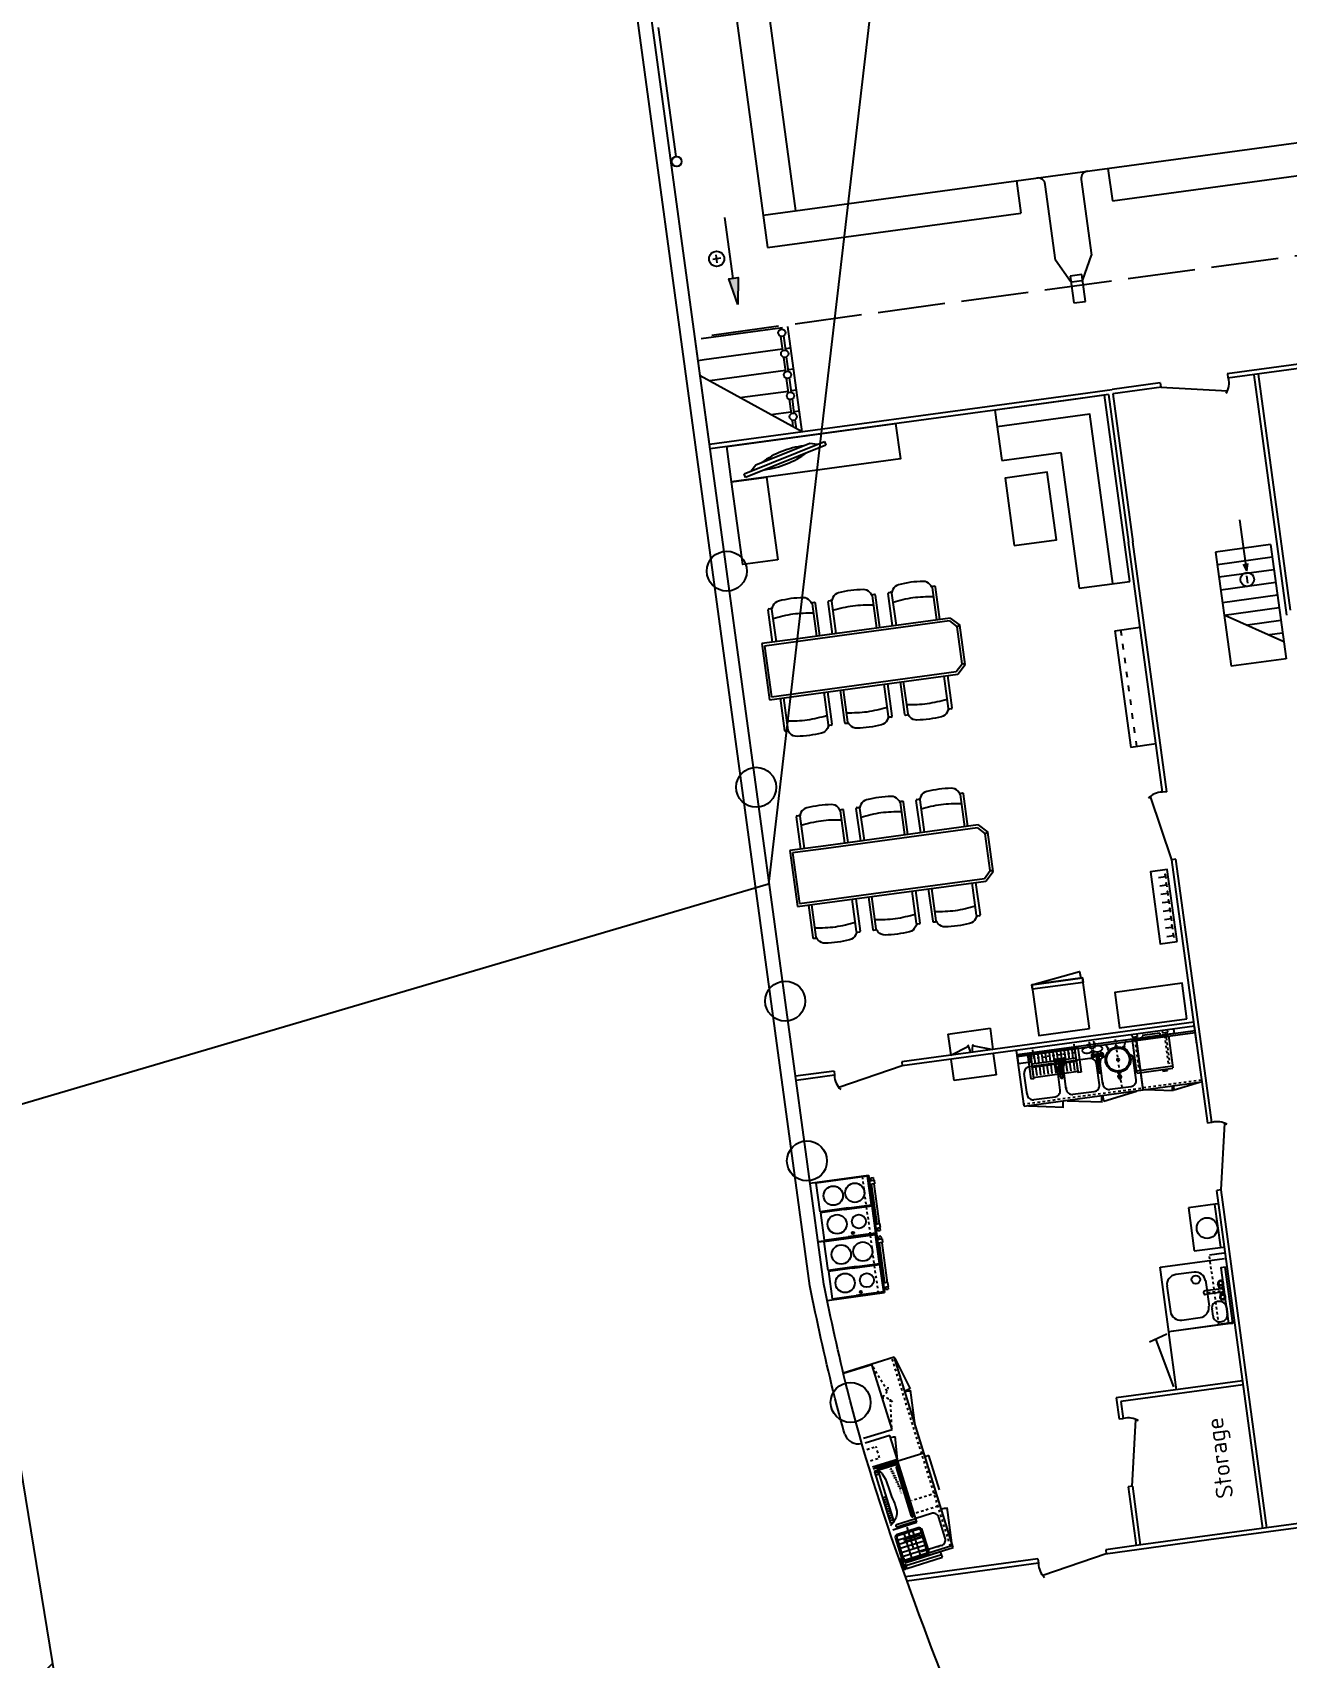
# Model space of a CAD drawing. Header units: metres. Extents: x 267365 to 277461, y 2088854 to 2108025.
# Drawn here: x 272932 to 272981.3, y 2094560 to 2094623.9 of the extents above; entities that cross this region are included whole.
import ezdxf

# ---------------------------------------------------------------- set-up
doc = ezdxf.new("R2010")
doc.units = ezdxf.units.M
for name, pattern in [('ACAD_ISO02W100', [15, 12, -3]), ('ACAD_ISO03W100', [30, 12, -18]), ('CENTER2', [28.575, 19.05, -3.175, 3.175, -3.175]), ('CONTINOUS', [2, 1, 1]), ('CONTINUA', [0]), ('DASHDOT', [25.4, 12.7, -6.35, 0, -6.35]), ('DASHED', [0.75, 0.5, -0.25]), ('HIDDEN', [9.525, 6.35, -3.175])]:
    doc.linetypes.add(name, pattern=pattern)
for name, color, linetype in [('BOAT', 30, 'Continuous'), ('PORT', 5, 'Continuous'), ('village', 3, 'Continuous')]:
    doc.layers.add(name, color=color, linetype=linetype)
doc.styles.get("Standard").update_dxf_attribs({"font": 'calibri.ttf'})

# ---------------------------------------------------------------- blocks, each defined once
blk = doc.blocks.new('A$C08CE7915')
at = {"linetype": 'Continuous', "ltscale": 0.1}
for p, q in [((0.970914, 20.972306), (5.141977, 20.972306)), ((0.970914, 19.177845), (5.141977, 19.177845)), ((0.970914, 17.383383), (5.141977, 17.383383)), ((0.970914, 15.588921), (5.141977, 15.588921)), ((6.621977, 20.972306), (10.793041, 20.972306)), ((6.621977, 19.177845), (10.793041, 19.177845)), ((6.621977, 17.383383), (10.793041, 17.383383)), ((6.621977, 15.588921), (10.793041, 15.588921)), ((0.970914, 13.79446), (5.141977, 13.79446)), ((0.970914, 11.999998), (5.141977, 11.999998)), ((0.970914, 10.205537), (5.141977, 10.205537)), ((0.970914, 8.411075), (5.141977, 8.411075)), ((6.621977, 13.79446), (10.793041, 13.79446)), ((6.621977, 11.999998), (10.793041, 11.999998)), ((6.621977, 10.205537), (10.793041, 10.205537)), ((6.621977, 8.411075), (10.793041, 8.411075)), ((0.970914, 6.616613), (5.141977, 6.616613)), ((0.970914, 4.822152), (5.141977, 4.822152)), ((0.970914, 3.02769), (5.141977, 3.02769)), ((6.621977, 6.616613), (10.793041, 6.616613)), ((6.621977, 4.822152), (10.793041, 4.822152)), ((6.621977, 3.02769), (10.793041, 3.02769))]:
    blk.add_line(p, q, dxfattribs=at)
for points in [[(0.361977, 21.648724), (0.361977, 23.391272), (0.000001, 23.391272), (0.000001, 21.648724)], [(11.961977, 23.999998), (11.961977, 22.519998), (0.361977, 22.519998), (0.361977, 23.999998)], [(11.401977, 1.479998), (11.401977, 22.519998), (0.361977, 22.519998), (0.361977, 1.479998)], [(5.141977, 1.479998), (6.621977, 1.479998), (6.621977, 22.519998), (5.141977, 22.519998)], [(0.361977, 0.608724), (0.361977, 2.351272), (0.000001, 2.351272), (0.000001, 0.608724)], [(11.961977, -0.000002), (11.961977, 1.479998), (0.361977, 1.479998), (0.361977, -0.000002)]]:
    blk.add_lwpolyline(points, close=True, dxfattribs=at)
blk = doc.blocks.new('A$C5B3201C9')
at = {"linetype": 'Continuous', "ltscale": 0.1}
for p, q in [((2.370603, 8.739297), (0.699995, 8.739297)), ((2.571688, 12.469863), (2.571688, 0.669863)), ((4.356257, 8.739297), (2.725932, 8.739297)), ((4.585841, 12.469863), (4.585841, 0.669863)), ((6.404628, 8.739297), (4.774291, 8.739297)), ((6.599995, 12.499998), (6.599995, 0.699998)), ((8.432093, 8.739297), (6.759956, 8.739297)), ((8.614148, 12.469863), (8.614148, 0.669863)), ((10.459558, 8.739297), (8.829222, 8.739297)), ((10.628302, 12.469863), (10.628302, 0.669863)), ((12.499995, 8.739297), (10.835781, 8.739297)), ((2.370603, 4.460699), (0.699995, 4.460699)), ((4.356257, 4.460699), (2.725932, 4.460699)), ((6.404628, 4.460699), (4.774291, 4.460699)), ((8.432093, 4.460699), (6.759956, 4.460699)), ((10.459558, 4.460699), (8.829222, 4.460699)), ((12.499995, 4.460699), (10.835781, 4.460699))]:
    blk.add_line(p, q, dxfattribs=at)
for points in [[(1.499995, -0.000002), (11.699995, -0.000002, 0.414214), (13.199995, 1.499998), (13.199995, 11.699998, 0.414214), (11.699995, 13.199998), (1.499995, 13.199998, 0.414214), (-0.000005, 11.699998), (-0.000005, 1.499998, 0.414214)], [(1.499995, 0.699998), (11.699995, 0.699998, 0.414214), (12.499995, 1.499998), (12.499995, 11.699998, 0.414214), (11.699995, 12.499998), (1.499995, 12.499998, 0.414214), (0.699995, 11.699998), (0.699995, 1.499998, 0.414214)]]:
    blk.add_lwpolyline(points, format="xyb", close=True, dxfattribs=at)
blk = doc.blocks.new('8')
h = blk.add_hatch(color=0)
h.dxf.hatch_style = 1
h.paths.add_polyline_path([(37226, 25356), (37511, 25415), (37511, 25314)])
for points in [[(33745, 20366), (33745, 20342), (33668, 20342)], [(33745, 20318), (33745, 20342), (33668, 20342)]]:
    blk.add_hatch(color=0).paths.add_polyline_path(points)
at = {"color": 0}
for p, q in [((26714, 26009), (35800, 26009)), ((35800, 26009), (84948, 26009)), ((26714, 25858), (35786, 25858)), ((28913, 25441), (28913, 25858)), ((28958, 25441), (28958, 25858)), ((35740, 25858), (35740, 21930)), ((35782, 24858), (36526, 25858)), ((35786, 25858), (76112, 25858)), ((35786, 25858), (36920, 25858)), ((35786, 25858), (35786, 21930)), ((36461, 25764), (36461, 24946)), ((36691, 25858), (36691, 25794)), ((36691, 25794), (36691, 24945)), ((36920, 25794), (36920, 24914)), ((38885, 25799), (40278, 25799)), ((30754, 25591), (30754, 23556)), ((31360, 25591), (30754, 25591)), ((31360, 25203), (31360, 25591)), ((32989, 25591), (32989, 23556)), ((33595, 25591), (32989, 25591)), ((33595, 25203), (33595, 25591)), ((23444, 23981), (23444, 25403)), ((23489, 23981), (23489, 25413)), ((28914, 24712), (28778, 25414)), ((28958, 25441), (28913, 25441)), ((30395, 25464), (30395, 25446)), ((30754, 25474), (30404, 25474)), ((30404, 25437), (30754, 25437)), ((30784, 25566), (30784, 23568)), ((31331, 25566), (30784, 25566)), ((31331, 25203), (31331, 25566)), ((31360, 25474), (31710, 25474)), ((31710, 25437), (31360, 25437)), ((31719, 25464), (31719, 25446)), ((32630, 25464), (32630, 25446)), ((32989, 25474), (32639, 25474)), ((32639, 25437), (32989, 25437)), ((33019, 25566), (33019, 23568)), ((33565, 25566), (33019, 25566)), ((33565, 25203), (33565, 25566)), ((33595, 25474), (33945, 25474)), ((33945, 25437), (33595, 25437)), ((33954, 25464), (33954, 25446)), ((36236, 25469), (36236, 24945)), ((37698, 25515), (37785, 25515)), ((37742, 25471), (37742, 25558)), ((38169, 25372), (37511, 25372)), ((31331, 23568), (31331, 25203)), ((31360, 24806), (31360, 25203)), ((31360, 24760), (31360, 25203)), ((31360, 24806), (31360, 25203)), ((31360, 23556), (31360, 25203)), ((33565, 23568), (33565, 25203)), ((33595, 24806), (33595, 25203)), ((33595, 24760), (33595, 25203)), ((33595, 24806), (33595, 25203)), ((33595, 23556), (33595, 25203)), ((36011, 25166), (36011, 24945)), ((30395, 24972), (30395, 24991)), ((30404, 25000), (30754, 25000)), ((30754, 24963), (30404, 24963)), ((31710, 25000), (31360, 25000)), ((31360, 24963), (31710, 24963)), ((31719, 24972), (31719, 24991)), ((32630, 24972), (32630, 24991)), ((32639, 25000), (32989, 25000)), ((32989, 24963), (32639, 24963)), ((33945, 25000), (33595, 25000)), ((33595, 24963), (33945, 24963)), ((33954, 24972), (33954, 24991)), ((36011, 24914), (36011, 24858)), ((36236, 24914), (36236, 24858)), ((36463, 24914), (36463, 24858)), ((36691, 24914), (36691, 24858)), ((28913, 22824), (28914, 24712)), ((28958, 24710), (28914, 24710)), ((28958, 22824), (28958, 24710)), ((30395, 24817), (30395, 24799)), ((30754, 24826), (30404, 24826)), ((30404, 24790), (30754, 24790)), ((31360, 24826), (31710, 24826)), ((31710, 24790), (31360, 24790)), ((31719, 24817), (31719, 24799)), ((32630, 24817), (32630, 24799)), ((32989, 24826), (32639, 24826)), ((32639, 24790), (32989, 24790)), ((33595, 24826), (33945, 24826)), ((33945, 24790), (33595, 24790)), ((33954, 24817), (33954, 24799)), ((35782, 24858), (36920, 24857)), ((30404, 24352), (30754, 24352)), ((31710, 24352), (31360, 24352)), ((32639, 24352), (32989, 24352)), ((33945, 24352), (33595, 24352)), ((28958, 24180), (29027, 23979)), ((30395, 24325), (30395, 24343)), ((30754, 24316), (30404, 24316)), ((30754, 24178), (30404, 24178)), ((31360, 24316), (31710, 24316)), ((31360, 24178), (31710, 24178)), ((31719, 24325), (31719, 24343)), ((32630, 24325), (32630, 24343)), ((32989, 24316), (32639, 24316)), ((32989, 24178), (32639, 24178)), ((33595, 24316), (33945, 24316)), ((33595, 24178), (33945, 24178)), ((33954, 24325), (33954, 24343)), ((30395, 24169), (30395, 24150)), ((30404, 24141), (30754, 24141)), ((31710, 24141), (31360, 24141)), ((31719, 24169), (31719, 24150)), ((32630, 24169), (32630, 24150)), ((32639, 24141), (32989, 24141)), ((33945, 24141), (33595, 24141)), ((33954, 24169), (33954, 24150)), ((23445, 23251), (23308, 23954)), ((23489, 23981), (23444, 23981)), ((29030, 23934), (28958, 23724)), ((30395, 23676), (30395, 23695)), ((30404, 23704), (30754, 23704)), ((30754, 23667), (30404, 23667)), ((31710, 23704), (31360, 23704)), ((31360, 23667), (31710, 23667)), ((31719, 23676), (31719, 23695)), ((32630, 23676), (32630, 23695)), ((32639, 23704), (32989, 23704)), ((32989, 23667), (32639, 23667)), ((33945, 23704), (33595, 23704)), ((33595, 23667), (33945, 23667)), ((33954, 23676), (33954, 23695)), ((30754, 23556), (30845, 23465)), ((30784, 23568), (30858, 23494)), ((30845, 23465), (30858, 23494)), ((30858, 23494), (31257, 23494)), ((31331, 23568), (31257, 23494)), ((31269, 23465), (31257, 23494)), ((31360, 23556), (31269, 23465)), ((32989, 23556), (33080, 23465)), ((33019, 23568), (33092, 23494)), ((33080, 23465), (33092, 23494)), ((33092, 23494), (33492, 23494)), ((33565, 23568), (33492, 23494)), ((33504, 23465), (33492, 23494)), ((33595, 23556), (33504, 23465)), ((30845, 23465), (31269, 23465)), ((30845, 23465), (31269, 23465)), ((33080, 23465), (33504, 23465)), ((33080, 23465), (33504, 23465)), ((23444, 22140), (23444, 23259)), ((23489, 23249), (23444, 23249)), ((23489, 22869), (23489, 23249)), ((23487, 19712), (23489, 22869)), ((24123, 22920), (23489, 22920)), ((24123, 22875), (23489, 22875)), ((24123, 22875), (24123, 22920)), ((24123, 22876), (24826, 22740)), ((25084, 22920), (24853, 22920)), ((24853, 22875), (24853, 22920)), ((25039, 22875), (24853, 22875)), ((25039, 21553), (25039, 22875)), ((25084, 21553), (25084, 22920)), ((28913, 21553), (28913, 22824)), ((28958, 21553), (28958, 22824)), ((35737, 22782), (35190, 22782)), ((35190, 22782), (35190, 22144)), ((35737, 21597), (35737, 22782)), ((23443, 19758), (23444, 22140)), ((35190, 22144), (33725, 22144)), ((33725, 22144), (33725, 21597)), ((38137, 22221), (37787, 22221)), ((35740, 21930), (35740, 21553)), ((35786, 21930), (35786, 21508)), ((36990, 21794), (37239, 21921)), ((37239, 21921), (38057, 21921)), ((33223, 21827), (31963, 21827)), ((31963, 21553), (31963, 21827)), ((33223, 21827), (33223, 21553)), ((37049, 21790), (36759, 21790)), ((36759, 21790), (36759, 21665)), ((36981, 21674), (36981, 21780)), ((37049, 21665), (37049, 21790)), ((30712, 21552), (31414, 21688)), ((33725, 21597), (35737, 21597)), ((36759, 21665), (37049, 21665)), ((36990, 21661), (37239, 21533)), ((23489, 21553), (27138, 21552)), ((23489, 21507), (27138, 21506)), ((27138, 21506), (27138, 21552)), ((27138, 21506), (27841, 21372)), ((27867, 21508), (27867, 21553)), ((27867, 21508), (28718, 21508)), ((28718, 21553), (30712, 21553)), ((28718, 21508), (30712, 21508)), ((30712, 21508), (30712, 21553)), ((31441, 21553), (34141, 21553)), ((31441, 21508), (31441, 21553)), ((31441, 21508), (34141, 21508)), ((35737, 21553), (34141, 21553)), ((35737, 21508), (34141, 21508)), ((35740, 20981), (35740, 21508)), ((35785, 20988), (35786, 21508)), ((38057, 21533), (37239, 21533)), ((38137, 21233), (37787, 21233)), ((35741, 20988), (35605, 20286)), ((35785, 20988), (35740, 20988)), ((33912, 20644), (32678, 20644)), ((32678, 20051), (32678, 20644)), ((33235, 20644), (32866, 20051)), ((33228, 20051), (33228, 20644)), ((33365, 20051), (33365, 20644)), ((33502, 20051), (33502, 20644)), ((33639, 20051), (33639, 20644)), ((33775, 20051), (33775, 20644)), ((33912, 20051), (33912, 20644)), ((33092, 20051), (33092, 20413)), ((33668, 20342), (33745, 20366)), ((32955, 20051), (32955, 20194)), ((33536, 20348), (33615, 20348)), ((33668, 20342), (34218, 20342)), ((33668, 20342), (33745, 20318)), ((35740, 17325), (35740, 20267)), ((35740, 20259), (35785, 20259)), ((35784, 16368), (35785, 20264)), ((33912, 20051), (32678, 20051)), ((33141, 19979), (35737, 19979)), ((33186, 19933), (35737, 19933))]:
    blk.add_line(p, q, dxfattribs=at)
at = {"color": 0, "ltscale": 0.1}
for p, q in [((25739, 25777), (25792, 25462)), ((26535, 25845), (26535, 25225)), ((26535, 25225), (26535, 25790)), ((26840, 25789), (26545, 25789)), ((26545, 25789), (26545, 25481)), ((26840, 25481), (26840, 25789)), ((26851, 25484), (26851, 25792)), ((26851, 25792), (27159, 25792)), ((27159, 25236), (27159, 25792)), ((27169, 25225), (27169, 25850)), ((27169, 25850), (27169, 25225)), ((27475, 25789), (27180, 25789)), ((27180, 25789), (27180, 25481)), ((27475, 25481), (27475, 25789)), ((27485, 25484), (27485, 25792)), ((27485, 25792), (27793, 25792)), ((27793, 25236), (27793, 25792)), ((27804, 25858), (27804, 25225)), ((24650, 25591), (24076, 25494)), ((24614, 25572), (24617, 25555)), ((24639, 25559), (24636, 25576)), ((24636, 25576), (24639, 25576)), ((24639, 25576), (24642, 25559)), ((24644, 25590), (24651, 25550)), ((24682, 25600), (24728, 25325)), ((24746, 25328), (24700, 25604)), ((25011, 25373), (24965, 25648)), ((25020, 25657), (25073, 25342)), ((23621, 25418), (23589, 25421)), ((23624, 25400), (23595, 25386)), ((23647, 25423), (23676, 25436)), ((23650, 25404), (23682, 25401)), ((24008, 25479), (24053, 25212)), ((24083, 25495), (24090, 25456)), ((24651, 25550), (24090, 25456)), ((24108, 25487), (24111, 25488)), ((24111, 25470), (24108, 25487)), ((24111, 25488), (24114, 25471)), ((24114, 25471), (24111, 25470)), ((24133, 25491), (24136, 25492)), ((24136, 25475), (24133, 25491)), ((24136, 25492), (24139, 25475)), ((24139, 25475), (24136, 25475)), ((24161, 25479), (24158, 25496)), ((24158, 25496), (24161, 25496)), ((24161, 25496), (24164, 25479)), ((24164, 25479), (24161, 25479)), ((24186, 25483), (24184, 25500)), ((24184, 25500), (24186, 25500)), ((24186, 25500), (24189, 25483)), ((24189, 25483), (24186, 25483)), ((24209, 25504), (24211, 25505)), ((24212, 25487), (24209, 25504)), ((24211, 25505), (24214, 25488)), ((24214, 25488), (24212, 25487)), ((24234, 25508), (24237, 25509)), ((24237, 25491), (24234, 25508)), ((24237, 25509), (24239, 25492)), ((24239, 25492), (24237, 25491)), ((24262, 25496), (24259, 25513)), ((24259, 25513), (24262, 25513)), ((24262, 25513), (24265, 25496)), ((24265, 25496), (24262, 25496)), ((24287, 25500), (24284, 25517)), ((24284, 25517), (24287, 25517)), ((24287, 25517), (24290, 25500)), ((24290, 25500), (24287, 25500)), ((24309, 25521), (24312, 25522)), ((24312, 25504), (24309, 25521)), ((24312, 25522), (24315, 25505)), ((24315, 25505), (24312, 25504)), ((24337, 25508), (24335, 25525)), ((24337, 25526), (24340, 25509)), ((24340, 25509), (24337, 25508)), ((24363, 25513), (24360, 25530)), ((24362, 25530), (24365, 25513)), ((24365, 25513), (24363, 25513)), ((24577, 25395), (24580, 25395)), ((24580, 25395), (24585, 25379)), ((24602, 25402), (24604, 25403)), ((24607, 25386), (24602, 25402)), ((24604, 25403), (24609, 25387)), ((24617, 25555), (24614, 25555)), ((24626, 25410), (24629, 25411)), ((24631, 25394), (24626, 25410)), ((24629, 25411), (24634, 25394)), ((24642, 25559), (24639, 25559)), ((24655, 25401), (24650, 25418)), ((24650, 25418), (24653, 25418)), ((25072, 25342), (25791, 25463)), ((26545, 25236), (26545, 25531)), ((26840, 25531), (26840, 25236)), ((26851, 25531), (26851, 25236)), ((27180, 25236), (27180, 25531)), ((27475, 25531), (27475, 25236)), ((27485, 25531), (27485, 25236)), ((24014, 25327), (23786, 25288)), ((23862, 25376), (23891, 25204)), ((23885, 25380), (23914, 25208)), ((24053, 25212), (24728, 25325)), ((24383, 25333), (24386, 25334)), ((24407, 25341), (24410, 25342)), ((24436, 25332), (24431, 25349)), ((24431, 25349), (24434, 25349)), ((24434, 25349), (24439, 25333)), ((24439, 25333), (24436, 25332)), ((24456, 25356), (24458, 25357)), ((24461, 25340), (24456, 25356)), ((24458, 25357), (24463, 25341)), ((24463, 25341), (24461, 25340)), ((24480, 25364), (24482, 25365)), ((24485, 25348), (24480, 25364)), ((24482, 25365), (24488, 25348)), ((24488, 25348), (24485, 25348)), ((24509, 25355), (24504, 25372)), ((24504, 25372), (24507, 25372)), ((24507, 25372), (24512, 25356)), ((24512, 25356), (24509, 25355)), ((24529, 25379), (24531, 25380)), ((24534, 25363), (24529, 25379)), ((24531, 25380), (24536, 25364)), ((24536, 25364), (24534, 25363)), ((24553, 25387), (24556, 25388)), ((24558, 25371), (24553, 25387)), ((24556, 25388), (24561, 25371)), ((24561, 25371), (24558, 25371)), ((24582, 25378), (24577, 25395)), ((24585, 25379), (24582, 25378)), ((24609, 25387), (24607, 25386)), ((24634, 25394), (24631, 25394)), ((24741, 25328), (25011, 25373)), ((24746, 25328), (24992, 25320)), ((27169, 25225), (26535, 25225)), ((26840, 25236), (26545, 25236)), ((26595, 25225), (26595, 25174)), ((26636, 25225), (26595, 25225)), ((26636, 25174), (26636, 25225)), ((26851, 25236), (27159, 25236)), ((27068, 25225), (27109, 25225)), ((27068, 25174), (27068, 25225)), ((27109, 25225), (27109, 25174)), ((27804, 25225), (27169, 25225)), ((27475, 25236), (27180, 25236)), ((27230, 25225), (27230, 25174)), ((27271, 25225), (27230, 25225)), ((27271, 25174), (27271, 25225)), ((27485, 25236), (27793, 25236)), ((27703, 25225), (27744, 25225)), ((27703, 25174), (27703, 25225)), ((27744, 25225), (27744, 25174)), ((23771, 24987), (23733, 25211)), ((24124, 25046), (24095, 25219)), ((26565, 25206), (26595, 25206)), ((26595, 25206), (26565, 25206)), ((26565, 25206), (26565, 25181)), ((26595, 25181), (26565, 25181)), ((26595, 25174), (26636, 25174)), ((26636, 25206), (27068, 25206)), ((27068, 25181), (26636, 25181)), ((27109, 25174), (27068, 25174)), ((27109, 25206), (27139, 25206)), ((27139, 25181), (27109, 25181)), ((27139, 25181), (27139, 25206)), ((27230, 25206), (27200, 25206)), ((27200, 25206), (27200, 25181)), ((27230, 25181), (27200, 25181)), ((27230, 25174), (27271, 25174)), ((27271, 25206), (27703, 25206)), ((27703, 25181), (27271, 25181)), ((27744, 25174), (27703, 25174)), ((27744, 25206), (27772, 25206)), ((27772, 25181), (27744, 25181)), ((27772, 25206), (27772, 25181)), ((23763, 25030), (23766, 25012)), ((23844, 24934), (24072, 24972)), ((28367, 23363), (28367, 23133)), ((28430, 23427), (28658, 23427)), ((28448, 23427), (28430, 23427)), ((28722, 23133), (28722, 23363)), ((28867, 21776), (28867, 23476)), ((28430, 23069), (28658, 23069)), ((28430, 23003), (28658, 23003)), ((28448, 23003), (28430, 23003)), ((28739, 23046), (28564, 23046)), ((28739, 23023), (28564, 23023)), ((28569, 23046), (28743, 23046)), ((28569, 23023), (28743, 23023)), ((28737, 23044), (28729, 23076)), ((28737, 23018), (28729, 22987)), ((28756, 23044), (28765, 23076)), ((28756, 23018), (28765, 22987)), ((28367, 22940), (28367, 22709)), ((28722, 22709), (28722, 22940)), ((28430, 22645), (28658, 22645)), ((28742, 22635), (28567, 22635)), ((28742, 22612), (28567, 22612)), ((28572, 22635), (28746, 22635)), ((28572, 22612), (28746, 22612)), ((28737, 22636), (28729, 22668)), ((28756, 22636), (28765, 22668)), ((28775, 22669), (28789, 22693)), ((28775, 22669), (28789, 22645)), ((28899, 22693), (28825, 22693)), ((28899, 22646), (28825, 22646)), ((28367, 22543), (28367, 22312)), ((28430, 22607), (28658, 22607)), ((28448, 22607), (28430, 22607)), ((28737, 22610), (28729, 22579)), ((28756, 22610), (28765, 22579)), ((28492, 22432), (28482, 22432)), ((28482, 22432), (28482, 22404)), ((28482, 22404), (28492, 22404)), ((28492, 22404), (28492, 22432)), ((28504, 22423), (28521, 22423)), ((28504, 22413), (28521, 22413)), ((28505, 22423), (28522, 22423)), ((28505, 22413), (28522, 22413)), ((28808, 22400), (28815, 22400)), ((28815, 22425), (28809, 22425)), ((28815, 22400), (28815, 22425)), ((25814, 22110), (25814, 21911)), ((26198, 22219), (25923, 22219)), ((26306, 21911), (26306, 22110)), ((28430, 22249), (28658, 22249)), ((28500, 22233), (28500, 21844)), ((28854, 22233), (28503, 22233)), ((28854, 21844), (28854, 22233)), ((25892, 21774), (25812, 21774)), ((26203, 21803), (25923, 21802)), ((26052, 21645), (26052, 21821)), ((26090, 21645), (26090, 21821)), ((28854, 21842), (28503, 21842)), ((25742, 21704), (25742, 21689)), ((25891, 21619), (25810, 21619)), ((25812, 21619), (25892, 21619)), ((26049, 21629), (26008, 21615)), ((26049, 21661), (26016, 21670)), ((26093, 21661), (26146, 21675)), ((26093, 21629), (26146, 21614))]:
    blk.add_line(p, q, dxfattribs=at)
at = {"color": 0, "linetype": 'CONTINUA', "ltscale": 0.1}
for p, q in [((25745, 25778), (25839, 25217)), ((24688, 25588), (24780, 25039)), ((23640, 25397), (23707, 25004)), ((23645, 25398), (23734, 24864)), ((23578, 25387), (23644, 24993)), ((23609, 25392), (23675, 24998)), ((23755, 24863), (23709, 25134)), ((23734, 24864), (25839, 25217)), ((25083, 25090), (25463, 25090)), ((25824, 25211), (25476, 25093)), ((23644, 24993), (23706, 25003)), ((24364, 24926), (24743, 24989)), ((24743, 24989), (24736, 25032)), ((23785, 24872), (24166, 24871)), ((28307, 23430), (28244, 23055)), ((28312, 23476), (28312, 22190)), ((28847, 23476), (28847, 21553)), ((28307, 23012), (28244, 22637)), ((28304, 22261), (28245, 22624)), ((25688, 22290), (25628, 22485)), ((25083, 22267), (25703, 22267)), ((25117, 22290), (25643, 22410)), ((25710, 22266), (25699, 22266)), ((25710, 21573), (25710, 22266)), ((25710, 21568), (25710, 22265)), ((25710, 22265), (26408, 22265)), ((26408, 22265), (26408, 21567)), ((28312, 22164), (28263, 21872)), ((28312, 22190), (28859, 22190)), ((28312, 22190), (28312, 21553)), ((28867, 22190), (28317, 22190)), ((28888, 22120), (28852, 22120)), ((28853, 22120), (28853, 21928)), ((28866, 21929), (28866, 22120)), ((28867, 22097), (28867, 21553)), ((28889, 21931), (28889, 22120)), ((28852, 21928), (28888, 21928)), ((28310, 21579), (28264, 21862)), ((28913, 21778), (28867, 21778)), ((27867, 21552), (28913, 21553))]:
    blk.add_line(p, q, dxfattribs=at)
at = {"color": 0, "linetype": 'ACAD_ISO02W100', "ltscale": 60}
blk.add_line((36937, 10558), (36937, 25858), dxfattribs=at)
at = {"color": 0, "linetype": 'DASHED', "ltscale": 0.1}
for p, q in [((24772, 25616), (24789, 25516)), ((24898, 25637), (24915, 25537)), ((24242, 25510), (24242, 25513)), ((24789, 25516), (24915, 25537)), ((24192, 24966), (24148, 25228)), ((24334, 24965), (24288, 25239)), ((26536, 25291), (27165, 25291)), ((27171, 25291), (27800, 25291)), ((28844, 22736), (28844, 22734)), ((28854, 22706), (28900, 22713)), ((28854, 22634), (28900, 22627)), ((28557, 22201), (28889, 22201)), ((28557, 22190), (28557, 22201)), ((28889, 22190), (28557, 22190)), ((28557, 21880), (28889, 21880)), ((28557, 21869), (28557, 21880)), ((28889, 21869), (28557, 21869))]:
    blk.add_line(p, q, dxfattribs=at)
at = {"color": 0, "linetype": 'DASHDOT', "ltscale": 0.1}
for p, q in [((25487, 25338), (25776, 25458)), ((23889, 25290), (23873, 25387)), ((25396, 25320), (25090, 25346)), ((26070, 21797), (26070, 21630))]:
    blk.add_line(p, q, dxfattribs=at)
at = {"color": 0, "ltscale": 2}
for p, q in [((35381, 25525), (35422, 25535)), ((35608, 24625), (35381, 25525)), ((35422, 25535), (35648, 24635)), ((35441, 25457), (35499, 25398)), ((35499, 25398), (35652, 24793)), ((35652, 24793), (35629, 24713)), ((35648, 24635), (35608, 24625))]:
    blk.add_line(p, q, dxfattribs=at)
at = {"color": 0, "linetype": 'HIDDEN', "ltscale": 0.1}
for p, q in [((23750, 24891), (25835, 25241)), ((28332, 21557), (28332, 23476))]:
    blk.add_line(p, q, dxfattribs=at)
at = {"color": 0, "linetype": 'Continuous'}
for p, q in [((35824, 24914), (35921, 24914)), ((35847, 24945), (35920, 24945)), ((35992, 24945), (36147, 24945)), ((35992, 24914), (36147, 24914)), ((36219, 24945), (36373, 24945)), ((36219, 24914), (36374, 24914)), ((36446, 24945), (36600, 24945)), ((36446, 24945), (36600, 24945)), ((36446, 24914), (36601, 24914)), ((36446, 24914), (36601, 24914)), ((36673, 24946), (36827, 24946)), ((36673, 24946), (36827, 24946)), ((36673, 24914), (36828, 24914)), ((36673, 24914), (36828, 24914))]:
    blk.add_line(p, q, dxfattribs=at)
at = {"color": 0, "ltscale": 100}
for p, q in [((63087, 24958), (37787, 24958)), ((37787, 24958), (37787, 22221)), ((38137, 24958), (38137, 11458)), ((62737, 24608), (38137, 24608)), ((37787, 21233), (37787, 15182))]:
    blk.add_line(p, q, dxfattribs=at)
at = {"color": 0, "linetype": 'ByBlock', "ltscale": 15}
for p, q in [((28685, 23724), (28685, 24180)), ((28685, 24180), (28912, 24180)), ((29186, 24180), (28958, 24180)), ((29186, 24180), (29186, 23724)), ((28685, 23724), (28912, 23724)), ((29186, 23724), (28958, 23724))]:
    blk.add_line(p, q, dxfattribs=at)
at = {"color": 0, "linetype": 'ByBlock'}
blk.add_line((28312, 23476), (28914, 23476), dxfattribs=at)
at = {"color": 0, "linetype": 'CENTER2', "ltscale": 0.1}
for p, q in [((28803, 22859), (28803, 23302)), ((28886, 22413), (28351, 22413)), ((25714, 21724), (26467, 21724))]:
    blk.add_line(p, q, dxfattribs=at)
at = {"color": 0, "linetype": 'Continuous', "ltscale": 0.1}
for p, q in [((28803, 23302), (28898, 23302)), ((28898, 22859), (28803, 22859)), ((28524, 22233), (28524, 21842)), ((28913, 22228), (28888, 22228)), ((28888, 22228), (28888, 22170)), ((28888, 22170), (28913, 22170)), ((28492, 21952), (28484, 21952)), ((28484, 21952), (28484, 21903)), ((26995, 21879), (26530, 21879)), ((26530, 21879), (26530, 21565)), ((26995, 21565), (26995, 21879)), ((28484, 21903), (28484, 21911)), ((28484, 21903), (28492, 21903)), ((28913, 21902), (28888, 21902)), ((28888, 21902), (28888, 21845)), ((28888, 21845), (28913, 21845)), ((25714, 21564), (25714, 21724)), ((26464, 21567), (26464, 21647)), ((26467, 21724), (26467, 21564)), ((26531, 21592), (26992, 21592))]:
    blk.add_line(p, q, dxfattribs=at)
at = {"color": 0, "linetype": 'CONTINOUS', "ltscale": 0.1}
for p, q in [((28799, 22507), (28784, 22500)), ((28847, 22523), (28793, 22500)), ((28793, 22493), (28805, 22498)), ((28847, 22535), (28847, 22523)), ((28461, 22411), (28461, 22424)), ((28461, 22424), (28468, 22424)), ((28468, 22411), (28461, 22411)), ((28522, 22405), (28522, 22431)), ((28522, 22431), (28528, 22431)), ((28528, 22405), (28522, 22405)), ((28799, 22325), (28784, 22331)), ((28793, 22339), (28805, 22333)), ((28847, 22309), (28793, 22332)), ((28847, 22296), (28847, 22309))]:
    blk.add_line(p, q, dxfattribs=at)
at = {"color": 0, "linetype": 'ACAD_ISO03W100', "ltscale": 5}
blk.add_line((33223, 21765), (31963, 21765), dxfattribs=at)
at = {"color": 0}
for points in [[(34461, 25301), (34461, 25678), (35354, 25678), (35354, 25301)], [(35737, 25678), (35737, 23855), (35354, 23855), (35354, 25678)], [(37226, 25356), (37511, 25415), (37511, 25314)], [(29041, 22671), (29588, 22671), (29588, 23218), (29041, 23218)], [(29588, 22671), (29539, 22671), (29539, 23218), (29588, 23218)], [(29588, 23218), (29588, 23218), (29659, 22694), (29588, 22689)], [(34272, 22771), (34272, 22315), (35001, 22315), (35001, 22771)], [(29004, 21621), (29387, 21621), (29387, 22350), (29004, 22350)], [(29836, 21615), (30614, 21615), (30614, 21797), (29836, 21797)]]:
    blk.add_lwpolyline(points, close=True, dxfattribs=at)
at = {"color": 0, "ltscale": 0.1}
for points in [[(24080, 25219), (24080, 25219, 0.414214), (24089, 25232), (24056, 25432, 0.414214), (24042, 25441), (24042, 25441, 0.414214), (24033, 25428), (24067, 25228, 0.414214)], [(24707, 25331), (24707, 25331, -0.414214), (24694, 25340), (24660, 25540, -0.414214), (24669, 25553), (24669, 25553, -0.414214), (24682, 25544), (24716, 25344, -0.414214)]]:
    blk.add_lwpolyline(points, format="xyb", close=True, dxfattribs=at)
at = {"color": 0}
for points in [[(30404, 25000, -0.05465), (30368, 25018, -0.228154), (30327, 25086, -0.01918), (30319, 25218, -0.01918), (30327, 25351, -0.228154), (30368, 25419, -0.05465), (30404, 25437, -0.05465)], [(31710, 25000, 0.05465), (31747, 25018, 0.228154), (31788, 25086, 0.01918), (31796, 25218, 0.01918), (31788, 25351, 0.228154), (31747, 25419, 0.05465), (31710, 25437, 0.05465)], [(32639, 25000, -0.05465), (32602, 25018, -0.228154), (32561, 25086, -0.01918), (32553, 25218, -0.01918), (32561, 25351, -0.228154), (32602, 25419, -0.05465), (32639, 25437, -0.05465)], [(33945, 25000, 0.05465), (33981, 25018, 0.228154), (34023, 25086, 0.01918), (34031, 25218, 0.01918), (34023, 25351, 0.228154), (33981, 25419, 0.05465), (33945, 25437, 0.05465)], [(30404, 24352, -0.05465), (30368, 24371, -0.228154), (30327, 24438, -0.01918), (30319, 24571, -0.01918), (30327, 24704, -0.228154), (30368, 24771, -0.05465), (30404, 24790, -0.05465)], [(31710, 24352, 0.05465), (31747, 24371, 0.228154), (31788, 24438, 0.01918), (31796, 24571, 0.01918), (31788, 24704, 0.228154), (31747, 24771, 0.05465), (31710, 24790, 0.05465)], [(32639, 24352, -0.05465), (32602, 24371, -0.228154), (32561, 24438, -0.01918), (32553, 24571, -0.01918), (32561, 24704, -0.228154), (32602, 24771, -0.05465), (32639, 24790, -0.05465)], [(33945, 24352, 0.05465), (33981, 24371, 0.228154), (34023, 24438, 0.01918), (34031, 24571, 0.01918), (34023, 24704, 0.228154), (33981, 24771, 0.05465), (33945, 24790, 0.05465)], [(30404, 23704, -0.05465), (30368, 23722, -0.228154), (30327, 23790, -0.01918), (30319, 23922, -0.01918), (30327, 24055, -0.228154), (30368, 24123, -0.05465), (30404, 24141, -0.05465)], [(31710, 23704, 0.05465), (31747, 23722, 0.228154), (31788, 23790, 0.01918), (31796, 23922, 0.01918), (31788, 24055, 0.228154), (31747, 24123, 0.05465), (31710, 24141, 0.05465)], [(32639, 23704, -0.05465), (32602, 23722, -0.228154), (32561, 23790, -0.01918), (32553, 23922, -0.01918), (32561, 24055, -0.228154), (32602, 24123, -0.05465), (32639, 24141, -0.05465)], [(33945, 23704, 0.05465), (33981, 23722, 0.228154), (34023, 23790, 0.01918), (34031, 23922, 0.01918), (34023, 24055, 0.228154), (33981, 24123, 0.05465), (33945, 24141, 0.05465)]]:
    blk.add_lwpolyline(points, format="xyb", dxfattribs=at)
at = {"color": 0, "ltscale": 0.1}
for points in [[(24663, 25351), (24126, 25261, 0.414214), (24116, 25248), (24116, 25248, 0.414214), (24129, 25238), (24654, 25327)], [(24126, 25261), (24663, 25351, -0.414214), (24676, 25342), (24676, 25342, -0.414214), (24667, 25329), (24142, 25241)]]:
    blk.add_lwpolyline(points, format="xyb", dxfattribs=at)
blk.add_lwpolyline([(28862, 23340), (28862, 23476), (28771, 23476), (28771, 23340)], close=True, dxfattribs=at)
at = {"color": 0}
for points in [[(33725, 21779), (35555, 21779), (35555, 22782)], [(29906, 21718), (29906, 21645), (29929, 21645), (29883, 21645)], [(29997, 21718), (29997, 21645), (30020, 21645), (29974, 21645)], [(30088, 21718), (30088, 21645), (30111, 21645), (30066, 21645)], [(30179, 21718), (30179, 21645), (30202, 21645), (30157, 21645)], [(30271, 21718), (30271, 21645), (30293, 21645), (30248, 21645)], [(30362, 21718), (30362, 21645), (30385, 21645), (30339, 21645)], [(30453, 21718), (30453, 21645), (30476, 21645), (30430, 21645)], [(30544, 21718), (30544, 21645), (30567, 21645), (30521, 21645)]]:
    blk.add_lwpolyline(points, dxfattribs=at)
at = {"color": 0, "linetype": 'Continuous', "ltscale": 0.1}
blk.add_lwpolyline([(25710, 21574), (26313, 21574), (26313, 21620), (25710, 21620)], close=True, dxfattribs=at)
at = {"color": 0}
for centre, radius in [((25419, 25743), 214), ((28044, 25858), 214), ((29770, 25858), 214), ((32080, 25858), 214), ((34415, 25858), 214), ((38832, 25799), 53.5), ((37742, 25515), 81), ((33576, 20348), 73.9)]:
    blk.add_circle(centre, radius, dxfattribs=at)
at = {"color": 0, "linetype": 'CONTINUA', "ltscale": 0.1}
for centre, radius in [((26694, 25629), 103), ((27002, 25629), 103), ((27329, 25629), 103), ((27637, 25629), 103), ((26692, 25394), 75.1), ((27002, 25396), 103), ((27326, 25394), 75.1), ((27637, 25396), 103), ((28670, 22412), 123), ((26224, 21903), 45.2)]:
    blk.add_circle(centre, radius, dxfattribs=at)
at = {"color": 0, "ltscale": 0.1}
for centre, radius in [((26577, 25475), 12.3), ((27212, 25475), 12.3), ((28671, 22411), 136)]:
    blk.add_circle(centre, radius, dxfattribs=at)
at = {"color": 0, "linetype": 'Continuous'}
for centre in [(35957, 24930), (36183, 24930), (36410, 24930), (36637, 24930), (36864, 24930)]:
    blk.add_circle(centre, 39.3, dxfattribs=at)
at = {"color": 0, "linetype": 'CONTINOUS', "ltscale": 0.1}
for centre, radius in [((28487, 22418), 17.3), ((28669, 22411), 11.7)]:
    blk.add_circle(centre, radius, dxfattribs=at)
at = {"color": 0, "linetype": 'Continuous', "ltscale": 0.1}
blk.add_circle((26754, 21710), 111, dxfattribs=at)
at = {"color": 0}
for centre, radius, start, end in [((25125, 25696), 159, 103.4929, 184.7191), ((28880, 25250), 194, 81.5488, 130.7815), ((30404, 25464), 9.11, 90, 180), ((30404, 25446), 9.11, 180, 270), ((32175, 25181), 1689, 171.2858, 178.7403), ((29940, 25181), 1689, 1.2597, 8.7142), ((31710, 25464), 9.11, 0, 90), ((31710, 25446), 9.11, 270, 0), ((32639, 25464), 9.11, 90, 180), ((32639, 25446), 9.11, 180, 270), ((34410, 25181), 1689, 171.2858, 178.7403), ((32174, 25181), 1689, 1.2597, 8.7142), ((33945, 25464), 9.11, 0, 90), ((33945, 25446), 9.11, 270, 0), ((32175, 25256), 1689, 181.2597, 188.7142), ((29940, 25256), 1689, 351.2858, 358.7403), ((34410, 25256), 1689, 181.2597, 188.7142), ((32174, 25256), 1689, 351.2858, 358.7403), ((30404, 24991), 9.11, 90, 180), ((30404, 24972), 9.11, 180, 270), ((31710, 24991), 9.11, 0, 90), ((31710, 24972), 9.11, 270, 0), ((32639, 24991), 9.11, 90, 180), ((32639, 24972), 9.11, 180, 270), ((33945, 24991), 9.11, 0, 90), ((33945, 24972), 9.11, 270, 0), ((30404, 24817), 9.11, 90, 180), ((30404, 24799), 9.11, 180, 270), ((32175, 24534), 1689, 171.2858, 178.7403), ((29940, 24534), 1689, 1.2597, 8.7142), ((31710, 24817), 9.11, 0, 90), ((31710, 24799), 9.11, 270, 0), ((32639, 24817), 9.11, 90, 180), ((32639, 24799), 9.11, 180, 270), ((34410, 24534), 1689, 171.2858, 178.7403), ((32174, 24534), 1689, 1.2597, 8.7142), ((33945, 24817), 9.11, 0, 90), ((33945, 24799), 9.11, 270, 0), ((32175, 24608), 1689, 181.2597, 188.7142), ((29940, 24608), 1689, 351.2858, 358.7403), ((34410, 24608), 1689, 181.2597, 188.7142), ((32174, 24608), 1689, 351.2858, 358.7403), ((30404, 24343), 9.11, 90, 180), ((31710, 24343), 9.11, 0, 90), ((32639, 24343), 9.11, 90, 180), ((33945, 24343), 9.11, 0, 90), ((30404, 24325), 9.11, 180, 270), ((30404, 24169), 9.11, 90, 180), ((31710, 24325), 9.11, 270, 0), ((31710, 24169), 9.11, 0, 90), ((32639, 24325), 9.11, 180, 270), ((32639, 24169), 9.11, 90, 180), ((33945, 24325), 9.11, 270, 0), ((33945, 24169), 9.11, 0, 90), ((30404, 24150), 9.11, 180, 270), ((32175, 23885), 1689, 171.2858, 178.7403), ((29940, 23885), 1689, 1.2597, 8.7142), ((31710, 24150), 9.11, 270, 0), ((32639, 24150), 9.11, 180, 270), ((34410, 23885), 1689, 171.2858, 178.7403), ((32174, 23885), 1689, 1.2597, 8.7142), ((33945, 24150), 9.11, 270, 0), ((23411, 23790), 194, 81.5488, 130.7815), ((28958, 24180), 212, 270, 292.674), ((28958, 23724), 222, 68.127, 90), ((32175, 23960), 1689, 181.2597, 188.7142), ((29940, 23960), 1689, 351.2858, 358.7403), ((34410, 23960), 1689, 181.2597, 188.7142), ((32174, 23960), 1689, 351.2858, 358.7403), ((30404, 23695), 9.11, 90, 180), ((30404, 23676), 9.11, 180, 270), ((31710, 23695), 9.11, 0, 90), ((31710, 23676), 9.11, 270, 0), ((32639, 23695), 9.11, 90, 180), ((32639, 23676), 9.11, 180, 270), ((33945, 23695), 9.11, 0, 90), ((33945, 23676), 9.11, 270, 0), ((24662, 22842), 194, 319.2185, 8.4512), ((38057, 22001), 80, 270, 0), ((36996, 21780), 15, 116.4101, 180), ((31250, 21586), 194, 351.5488, 40.7815), ((36996, 21674), 15, 180, 243.5899), ((27676, 21474), 194, 319.4536, 8.6863), ((38057, 21453), 80, 0, 90), ((35707, 20450), 194, 229.2185, 278.4512)]:
    blk.add_arc(centre, radius, start, end, dxfattribs=at)
at = {"color": 0, "ltscale": 0.1}
for centre, radius, start, end in [((23590, 25403), 18.9, 124.6709, 189.5333), ((23590, 25403), 18.9, 189.5333, 254.3957), ((23592, 25404), 18.9, 124.6709, 189.5333), ((23590, 25403), 14.8, 124.6709, 189.5333), ((23590, 25403), 14.8, 189.5333, 254.3957), ((23592, 25404), 14.8, 124.6709, 189.5333), ((23592, 25404), 14.8, 189.5333, 254.3957), ((23588, 25408), 13.5, 58.3851, 140.6815), ((23588, 25408), 9.46, 58.3851, 140.6815), ((23586, 25403), 14.8, 9.5333, 74.3957), ((23586, 25403), 18.9, 9.5333, 74.3957), ((23586, 25403), 14.8, 304.6709, 9.5333), ((23586, 25403), 18.9, 304.6709, 9.5333), ((23636, 25411), 16, 324.8592, 234.2074), ((23636, 25411), 11.4, 9.5333, 189.5333), ((23685, 25419), 18.9, 124.6709, 189.5333), ((23685, 25419), 18.9, 189.5333, 254.3957), ((23685, 25419), 14.8, 124.6709, 189.5333), ((23685, 25419), 14.8, 189.5333, 254.3957), ((23681, 25423), 13.5, 58.3851, 140.6815), ((23681, 25423), 9.46, 58.3851, 140.6815), ((23683, 25414), 13.5, 238.3851, 320.6815), ((23683, 25414), 9.46, 238.3851, 320.6815), ((23680, 25419), 14.8, 9.5333, 74.3957), ((23680, 25419), 18.9, 9.5333, 74.3957), ((23680, 25419), 14.8, 304.6709, 9.5333), ((23680, 25419), 18.9, 304.6709, 9.5333), ((23590, 25399), 13.5, 238.3851, 320.6815), ((23590, 25399), 9.46, 238.3851, 320.6815), ((24930, 25348), 60.2, 324.0586, 24.2499), ((23902, 25206), 11.4, 189.5333, 9.5333), ((23834, 24997), 63.8, 189.5298, 234.5297), ((23834, 24997), 63.8, 234.5374, 279.5362), ((24061, 25035), 63.8, 279.5298, 324.5297), ((24061, 25035), 63.8, 324.5368, 9.5368), ((28430, 23363), 63.8, 135.0041, 180.0029), ((28430, 23363), 63.8, 89.9965, 134.9964), ((28658, 23363), 63.8, 45.0036, 90.0035), ((28658, 23363), 63.8, 359.9965, 44.9964), ((28430, 23133), 63.8, 179.9965, 224.9964), ((28430, 22940), 63.8, 135.0041, 180.0029), ((28430, 23133), 63.8, 225.0036, 270.0035), ((28430, 22940), 63.8, 89.9965, 134.9964), ((28564, 23034), 11.4, 90, 270), ((28658, 23133), 63.8, 269.9965, 314.9964), ((28658, 22940), 63.8, 45.0036, 90.0035), ((28658, 23133), 63.8, 315.0036, 0.0035), ((28658, 22940), 63.8, 359.9965, 44.9964), ((28742, 23078), 13.5, 138.8518, 221.1482), ((28742, 22984), 13.5, 138.8518, 221.1482), ((28747, 23077), 18.9, 90, 154.8624), ((28747, 23081), 18.9, 205.1376, 270), ((28747, 22981), 18.9, 90, 154.8624), ((28747, 22985), 18.9, 205.1376, 270), ((28747, 23077), 14.8, 90, 154.8624), ((28742, 23078), 9.46, 138.8518, 221.1482), ((28747, 23081), 14.8, 205.1376, 270), ((28747, 22981), 14.8, 90, 154.8624), ((28742, 22984), 9.46, 138.8518, 221.1482), ((28747, 22987), 14.8, 205.1376, 270), ((28747, 22985), 14.8, 205.1376, 270), ((28747, 23031), 16, 225.3259, 134.6741), ((28743, 23034), 11.4, 270, 90), ((28747, 23077), 18.9, 25.1376, 90), ((28747, 23077), 14.8, 25.1376, 90), ((28747, 23081), 14.8, 270, 334.8624), ((28747, 23081), 18.9, 270, 334.8624), ((28747, 23031), 11.4, 270, 90), ((28747, 22981), 18.9, 25.1376, 90), ((28747, 22981), 14.8, 25.1376, 90), ((28747, 22987), 14.8, 270, 334.8624), ((28747, 22985), 14.8, 270, 334.8624), ((28747, 22987), 18.9, 270, 334.8624), ((28747, 22985), 18.9, 270, 334.8624), ((28751, 23078), 9.46, 318.8518, 41.1482), ((28751, 22984), 9.46, 318.8518, 41.1482), ((28751, 23078), 13.5, 318.8518, 41.1482), ((28751, 22984), 13.5, 318.8518, 41.1482), ((28430, 22709), 63.8, 179.9965, 224.9964), ((28430, 22709), 63.8, 225.0036, 270.0035), ((28567, 22623), 11.4, 90, 270), ((28658, 22709), 63.8, 269.9965, 314.9964), ((28658, 22709), 63.8, 315.0036, 0.0035), ((28742, 22670), 13.5, 138.8518, 221.1482), ((28747, 22669), 18.9, 90, 154.8624), ((28747, 22673), 18.9, 205.1376, 270), ((28747, 22669), 14.8, 90, 154.8624), ((28742, 22670), 9.46, 138.8518, 221.1482), ((28747, 22673), 14.8, 205.1376, 270), ((28747, 22623), 16, 225.3259, 134.6741), ((28746, 22623), 11.4, 270, 90), ((28747, 22669), 18.9, 25.1376, 90), ((28747, 22669), 14.8, 25.1376, 90), ((28747, 22673), 14.8, 270, 334.8624), ((28747, 22673), 18.9, 270, 334.8624), ((28747, 22623), 11.4, 270, 90), ((28751, 22670), 9.46, 318.8518, 41.1482), ((28751, 22670), 13.5, 318.8518, 41.1482), ((28850, 22724), 68.5, 122.7001, 233.996), ((28852, 22613), 69.9, 126.5633, 236.6978), ((28776, 22724), 68.5, 306.004, 57.2999), ((28775, 22613), 69.9, 303.3022, 53.4367), ((28430, 22543), 63.8, 135.0041, 180.0029), ((28430, 22543), 63.8, 89.9965, 134.9964), ((28658, 22543), 63.8, 45.0036, 90.0035), ((28658, 22543), 63.8, 359.9965, 44.9964), ((28742, 22576), 13.5, 138.8518, 221.1482), ((28747, 22573), 18.9, 90, 154.8624), ((28747, 22577), 18.9, 205.1376, 270), ((28747, 22573), 14.8, 90, 154.8624), ((28742, 22576), 9.46, 138.8518, 221.1482), ((28747, 22579), 14.8, 205.1376, 270), ((28747, 22577), 14.8, 205.1376, 270), ((28747, 22573), 18.9, 25.1376, 90), ((28747, 22573), 14.8, 25.1376, 90), ((28747, 22579), 14.8, 270, 334.8624), ((28747, 22579), 18.9, 270, 334.8624), ((28747, 22577), 14.8, 270, 334.8624), ((28747, 22577), 18.9, 270, 334.8624), ((28751, 22576), 9.46, 318.8518, 41.1482), ((28751, 22576), 13.5, 318.8518, 41.1482), ((28430, 22312), 63.8, 179.9965, 224.9964), ((28430, 22312), 63.8, 225.0036, 270.0035), ((28658, 22312), 63.8, 269.9965, 314.9964), ((25923, 22110), 108, 135.0036, 180.0035), ((25923, 22110), 108, 89.9965, 134.9964), ((26198, 22110), 108, 45.0036, 90.0035), ((26198, 22110), 108, 359.9965, 44.9964), ((25812, 21704), 69.7, 135.0007, 180.0002), ((25812, 21704), 69.7, 89.9992, 135), ((25923, 21911), 108, 179.9965, 224.9964), ((25923, 21911), 108, 225.0036, 270.0035), ((25892, 21704), 69.7, 45.0009, 89.9999), ((25874, 21699), 86.5, 304.8084, 38.9116), ((26071, 21821), 19.4, 0, 180), ((26198, 21911), 108, 269.9965, 314.9964), ((26198, 21911), 108, 315.0041, 0.0029), ((25812, 21689), 69.7, 179.9998, 224.9993), ((25812, 21689), 69.7, 225, 270.0008), ((25809, 21689), 69.7, 236.8135, 269.9973), ((25891, 21688), 69.7, 270.0027, 303.1865), ((26005, 21645), 32.1, 115.1376, 180), ((26005, 21645), 32.1, 180, 244.8624), ((26005, 21645), 25.2, 115.1376, 180), ((26005, 21645), 25.2, 180, 244.8624), ((26000, 21653), 23, 48.8518, 131.1482), ((26000, 21637), 23, 228.8518, 311.1482), ((26000, 21653), 16.1, 48.8518, 131.1482), ((26000, 21637), 16.1, 228.8518, 311.1482), ((25996, 21645), 25.2, 0, 64.8624), ((25996, 21645), 25.2, 295.1376, 0), ((25996, 21645), 32.1, 295.1376, 51.5272), ((26071, 21645), 27.2, 135.3259, 44.6741), ((26071, 21645), 19.4, 180, 0), ((26156, 21645), 32.1, 115.1376, 180), ((26156, 21645), 32.1, 180, 244.8624), ((26156, 21645), 25.2, 115.1376, 180), ((26156, 21645), 25.2, 180, 244.8624), ((26151, 21653), 23, 48.8518, 131.1482), ((26151, 21637), 23, 228.8518, 311.1482), ((26151, 21653), 16.1, 48.8518, 131.1482), ((26151, 21637), 16.1, 228.8518, 311.1482), ((26146, 21645), 25.2, 0, 64.8624), ((26146, 21645), 25.2, 295.1376, 0), ((26146, 21645), 32.1, 295.1376, 51.5272)]:
    blk.add_arc(centre, radius, start, end, dxfattribs=at)
at = {"color": 0, "linetype": 'DASHDOT', "ltscale": 0.1}
for centre, radius, start, end in [((25318, 25387), 98.9, 295.4692, 7.9004), ((25538, 25429), 106, 195.1445, 264.9764)]:
    blk.add_arc(centre, radius, start, end, dxfattribs=at)
at = {"color": 0, "linetype": 'CONTINUA', "ltscale": 0.1}
for centre, radius, start, end in [((25308, 25115), 147, 349.8996, 14.3677), ((25610, 25166), 147, 184.6373, 209.1053), ((24011, 24897), 147, 349.9304, 14.3985), ((28295, 23204), 147, 250.3971, 274.8652), ((28295, 22785), 147, 250.3971, 274.8652), ((28295, 22480), 147, 85.1348, 109.6029), ((28302, 21987), 114, 250.3971, 274.8652), ((28302, 21750), 114, 85.1348, 109.6029)]:
    blk.add_arc(centre, radius, start, end, dxfattribs=at)
at = {"color": 0, "linetype": 'DASHED', "ltscale": 0.1}
blk.add_arc((28856, 22734), 11.4, 181.5483, 261.6374, dxfattribs=at)
at = {"color": 0, "linetype": 'CONTINOUS', "ltscale": 0.1}
blk.add_arc((28466, 22418), 8.25, 132.8032, 227.1968, dxfattribs=at)
at = {"color": 0, "ltscale": 2}
for centre, major_axis, start_param, end_param in [((36427, 25310), (-965, -225), -0.228147, 0.016825), ((34643, 24861), (-959, -253), 3.129688, 3.374661), ((36427, 25310), (-956, -262), -0.021132, 0.223841), ((34643, 24861), (-968, -212), 2.927014, 3.171986)]:
    blk.add_ellipse(centre, major_axis=major_axis, ratio=1, start_param=start_param, end_param=end_param, dxfattribs=at)
at = {"color": 0}
for points, knots in [([(25088, 25850), (25097, 25853), (25711, 25935), (26331, 25981), (26714, 26009)], [7400.772194, 7400.772194, 7400.772194, 7400.772194, 8112.099803, 9262.792997, 9262.792997, 9262.792997, 9262.792997]), ([(17786, 24091), (17792, 24092), (17798, 24094), (17804, 24095), (19054, 24382), (21545, 24954), (24606, 25706), (26331, 25830), (26714, 25858)], [-104.822583, -104.822583, -104.822583, -104.822583, 0, 0, 0, 4070.621524, 8112.099803, 9262.792997, 9262.792997, 9262.792997, 9262.792997])]:
    blk.add_open_spline(points, degree=3, knots=knots, dxfattribs=at)
at = {"color": 0, "linetype": 'CONTINUA', "ltscale": 0.1}
blk.add_spline([(24657, 25593), (24645, 25534), (24615, 25511), (24364, 25443), (24149, 25420), (24053, 25496)], degree=3, dxfattribs=at)
at = {"color": 0, "linetype": 'Continuous', "ltscale": 0.1, "xscale": 22.787286, "yscale": 22.787286, "zscale": 22.787286}
for name, p, rotation in [('A$C5B3201C9', (23700, 25123), 9.533279862269728), ('A$C08CE7915', (28863, 23366), 180)]:
    blk.add_blockref(name, p, dxfattribs=dict(at, rotation=rotation))
at = {"color": 0, "insert": (23556, 21762), "char_height": 455.75, "width": 1482.63, "attachment_point": 7}
blk.add_mtext('\\pxqc;{\\fISOCPEUR|b0|i0|c0|p34;\\H0.4x;Storage}', dxfattribs=at)

msp = doc.modelspace()

# ---------------------------------------------------------------- hatches: boundary and pattern name
at = {"layer": 'PORT'}
h = msp.add_hatch(dxfattribs=at)
h.set_pattern_fill('ANSI37', color=256, scale=4)
h.paths.add_polyline_path([(273270.188, 2096480.51), (273852.978, 2095562.146), (273916.781, 2095547.063), (274084.909, 2096229.784), (274027.968, 2096243.497), (273954.309, 2095939.045), (273937.157, 2095926.018), (273603.06, 2096008.975), (273585.222, 2096022.688), (273264.053, 2096529.777), (272774.909, 2096640.23), (272693.835, 2096542.47), (272752.134, 2096373.44), (272719.043, 2096225.675), (272707.527, 2096222.798), (272664.343, 2096207.694), (272631.235, 2096188.993), (272563.663, 2095990.227), (272535.636, 2095976.58), (272507.608, 2095966.526), (272495.391, 2095956.47), (272431.274, 2095703.18), (272438.01, 2095646.168), (272448.342, 2095608.012), (272471.252, 2095599.93), (272448.154, 2095484.954), (272448.714, 2095452.126), (272456.293, 2095428.837), (272479.598, 2095403.302), (272519.245, 2095365.487), (272725.39, 2095311.413), (272809.035, 2094807.638), (272769.186, 2094802.068), (272837.681, 2094353.277), (272949.17, 2094372.02), (272951.426, 2094358.483), (272965.493, 2094360.393), (272798.648, 2095377.227), (272796.496, 2095380.995), (272793.371, 2095382.394), (272762.956, 2095389.829), (272759.196, 2095390.473), (272756.726, 2095388.97), (272755.759, 2095386.393), (272756.08, 2095380.92), (272724.607, 2095375.229), (272722.137, 2095392.727), (272721.064, 2095398.524), (272717.734, 2095401.529), (272542.029, 2095449.663), (272729.767, 2096212.774), (272733.69, 2096214.649), (272737.444, 2096214.649), (272815.148, 2096194.742), (272817.538, 2096193.378), (272818.05, 2096191.163), (272708.745, 2095753.69), (272709.288, 2095749.345), (272712.007, 2095747.174), (272830.724, 2095717.852), (272834.527, 2095720.025), (272836.157, 2095724.368), (273031.984, 2096513.938), (273038.248, 2096510.047), (273125.138, 2096490.715), (273131.571, 2096479.38), (272857.683, 2095370.608), (272833.524, 2095370.608), (272876.713, 2095089.543), (272879.723, 2095074.928), (272884.455, 2095067.191), (272898.219, 2095062.463), (272908.111, 2095064.183), (272918.004, 2095073.209)])

# ---------------------------------------------------------------- linework, layer by layer
at = {"layer": 'PORT', "flags": 128}
msp.add_lwpolyline([(272798.648, 2095377.227), (272965.493, 2094360.393), (272951.426, 2094358.483), (272949.17, 2094372.02), (272837.681, 2094353.277), (272769.186, 2094802.068), (272809.035, 2094807.638), (272725.39, 2095311.413)], dxfattribs=at)
at = {"layer": 'village', "color": 3}
msp.add_lwpolyline([(273002.953, 2095218.417), (272970.339, 2095092.579), (272909.958, 2095071.945), (272943.855, 2094760.628), (272969.301, 2094662.164), (272960.917, 2094590.393), (272898.281, 2094571.93), (272851.181, 2094576.054), (272827.639, 2094714.828), (272797.931, 2094784.101), (272759.73, 2094794.992), (272661.127, 2094789.691), (272558.244, 2094757.513), (272542.714, 2094737.178), (272561.904, 2094580.411), (272550.905, 2094555.67), (272421.718, 2094449.261), (272332.696, 2094367.828), (272292.413, 2094358.555), (272233.879, 2094387.239), (272241.162, 2094317.785)], dxfattribs=at)

# ---------------------------------------------------------------- block references
at = {"layer": 'BOAT', "xscale": 0.003670803171036142, "yscale": 0.003670803171036142, "zscale": 0.003670803171036142, "rotation": 97.74185161800006}
msp.add_blockref('8', (273070.348, 2094490.301), dxfattribs=at)

doc.saveas('drawing.dxf')
